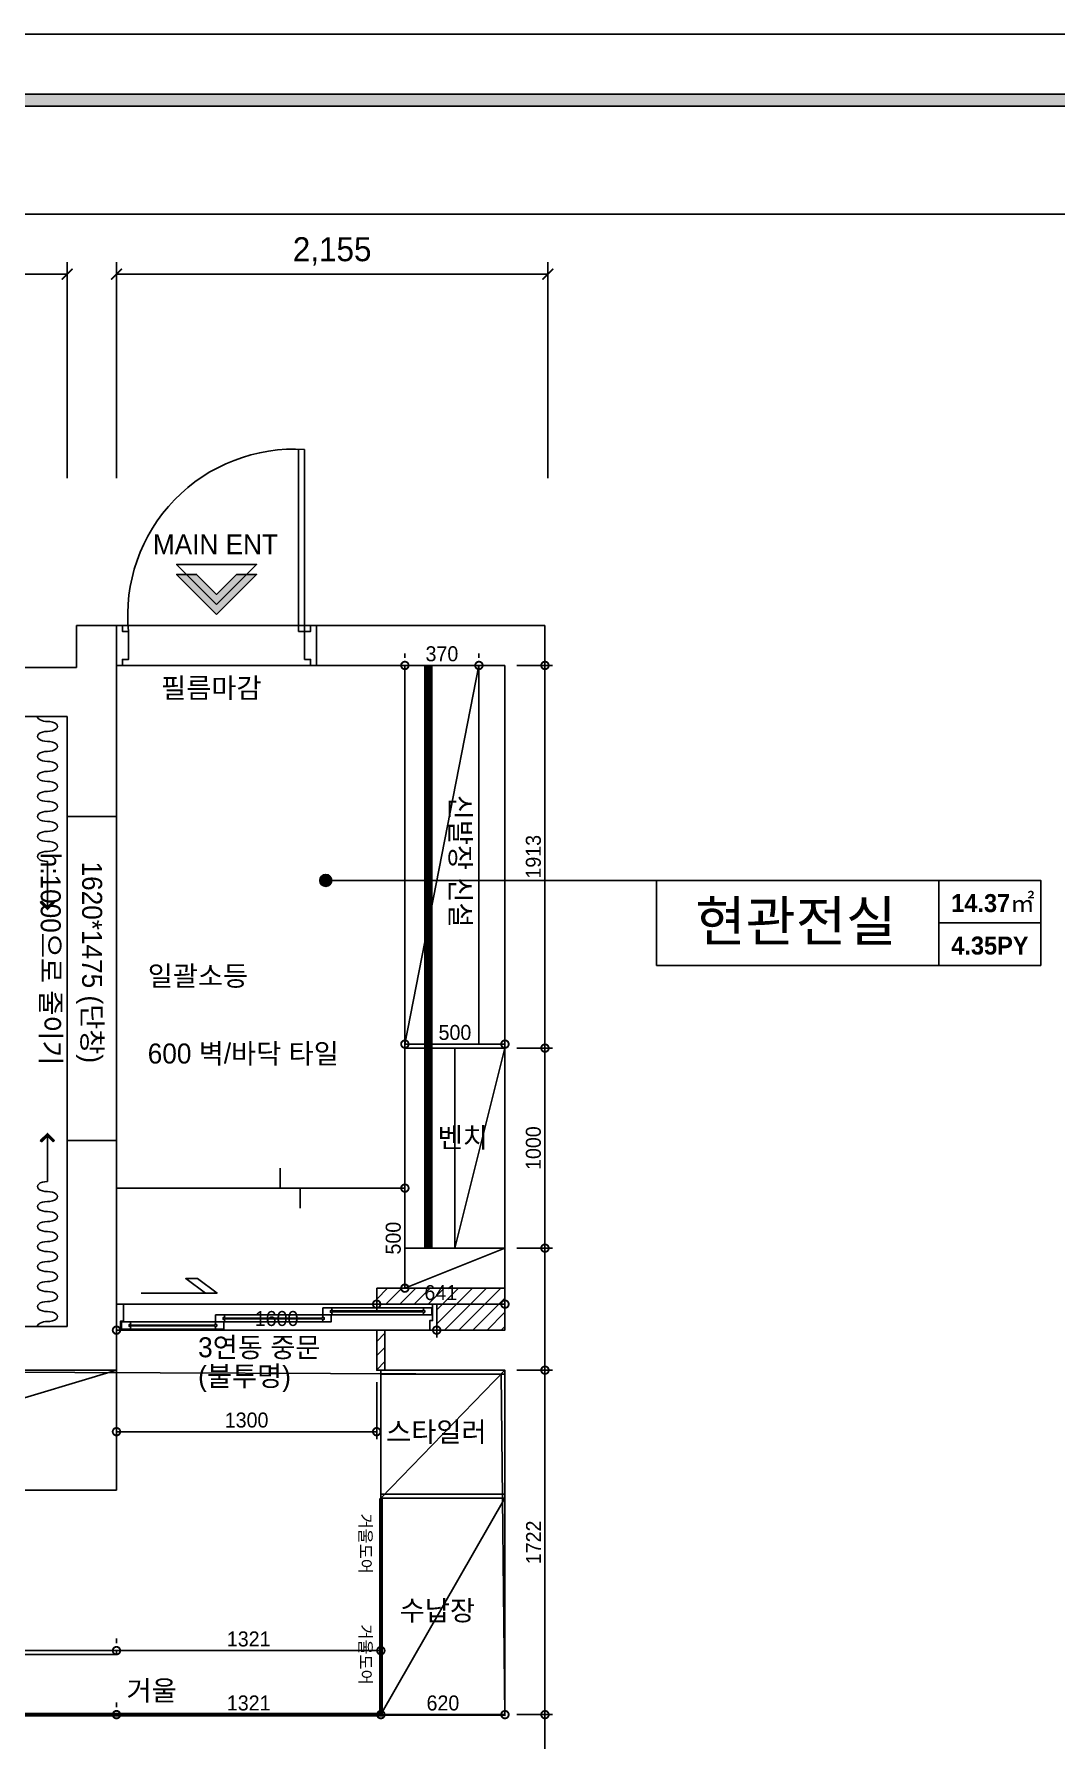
# Model space of a CAD drawing. Header units: inches. Extents: x 220271 to 272471, y 4186 to 23206.
# Drawn here: x 235570 to 240676, y 14079 to 22606 of the extents above; entities that cross this region are included whole.
import ezdxf
from ezdxf.enums import TextEntityAlignment as Align

# ---------------------------------------------------------------- set-up
doc = ezdxf.new("R2010")
doc.units = ezdxf.units.IN
doc.header["$LTSCALE"] = 50
doc.header["$MEASUREMENT"] = 0
doc.linetypes.add('HID', pattern=[2.5, 1.5, -1])
doc.linetypes.add('HID2', pattern=[1, 0.5, -0.5])
for name, color, linetype in [('0-ELC TEXT', 7, 'Continuous'), ('01. F-소품', 3, 'Continuous'), ('03-TEXT', 3, 'Continuous'), ('03-WAL NEW', 3, 'Continuous'), ('04-WIN', 4, 'Continuous'), ('06-FUR', 6, 'Continuous'), ('06-LIGHT', 4, 'Continuous'), ('07-DIM WAL', 5, 'Continuous'), ('3.기호.계단선', 30, 'Continuous'), ('CEIL-LIGHT', 7, 'Continuous'), ('CO-DOOR', 8, 'Continuous'), ('F-SYM', 7, 'Continuous'), ('F-WALL1', 2, 'Continuous'), ('FORM(YOURNAME)-1', 1, 'Continuous'), ('FORM(YOURNAME)-11', 1, 'Continuous'), ('도면층4', 4, 'Continuous'), ('도면층5', 5, 'Continuous'), ('도면층8', 8, 'Continuous')]:
    doc.layers.add(name, color=color, linetype=linetype)
doc.styles.add('YOURNAME', font='HY울릉도M.TTF')
doc.styles.add('넥슨고딕', font='NEXONLv1GothicBold.ttf')
doc.styles.add('스타일1', font='HY울릉도M.TTF')
doc.styles.add('코레일둥고', font='Korail_Round_Gothic_Medium.ttf')
doc.dimstyles.new('30', dxfattribs={"dimscale": 30, "dimtxt": 2.5, "dimasz": 2.5, "dimexe": 1.25, "dimexo": 2, "dimtad": 1, "dimdec": 0, "dimtxsty": '스타일1', "dimblk": 'DOTSMALL', "dimcen": 2.5, "dimclrd": 1, "dimclre": 1, "dimclrt": 7, "dimadec": 0, "dimazin": 0, "dimtfac": 1, "dimtdec": 0, "dimtix": 1, "dimtmove": 0, "dimatfit": 3, "dimldrblk": 'DOTSMALL', "dimfxl": 1.25, "dimarcsym": 0})
doc.dimstyles.new('YOURNAME-60', dxfattribs={"dimscale": 60, "dimtxt": 2, "dimasz": 0.9, "dimexe": 1, "dimexo": 3, "dimgap": 0.7, "dimtad": 1, "dimdec": 0, "dimzin": 0, "dimdsep": 46, "dimlunit": 6, "dimtxsty": 'YOURNAME', "dimblk": 'ARCHTICK', "dimcen": 0, "dimclrd": 1, "dimclre": 1, "dimclrt": 7, "dimadec": 0, "dimazin": 0, "dimtfac": 1, "dimtdec": 0, "dimtix": 1, "dimtmove": 2, "dimatfit": 3, "dimldrblk": 'ARCHTICK', "dimfxl": 1, "dimtolj": 1, "dimtzin": 0, "dimarcsym": 0})
pattern_1 = [(45, (-100, -21624.49), (-35.355339, 35.355339), [])]

# ---------------------------------------------------------------- blocks, each defined once
blk = doc.blocks.new('FORM-ELEVATION')
at = {"layer": 'FORM(YOURNAME)-11'}
h = blk.add_hatch(color=256, dxfattribs=at)
h.dxf.hatch_style = 1
h.paths.add_polyline_path([(-10309, 35708), (71691, 35708), (71691, 35508), (-10309, 35508)])
h.paths.add_polyline_path([(-10309, -21492), (71691, -21492), (71691, -21692), (-10309, -21692)])
at = {"layer": 'Defpoints', "color": 158}
for points in [[(-10309, -21692), (71691, -21692), (71691, 35708), (-10309, 35708)], [(-8309, 33708), (61071, 33708), (61071, -19692), (-8309, -19692)]]:
    blk.add_lwpolyline(points, close=True, dxfattribs=at)
at = {"layer": 'FORM(YOURNAME)-11', "color": 250}
blk.add_lwpolyline([(-11309, -22692), (72691, -22692), (72691, 36708), (-11309, 36708)], close=True, dxfattribs=at)
at = {"layer": 'FORM(YOURNAME)-11'}
blk.add_lwpolyline([(-10309, 35708), (71691, 35708), (71691, 35508), (-10309, 35508)], close=True, dxfattribs=at)
at = {"layer": 'FORM(YOURNAME)-11', "color": 3, "style": 'YOURNAME'}
for tag, height, p in [('1', 450, (71041, -1219)), ('2', 450, (71041, -1863)), ('3', 450, (71041, -3150)), ('4', 450, (71041, -5081)), ('5', 515, (71041, -7398)), ('6', 515, (71041, -9650)), ('7', 515, (71041, -11903)), ('8', 515, (71041, -14155)), ('9', 515, (71041, -16408)), ('10', 515, (66791, -18596)), ('11', 515, (71041, -18660)), ('12', 515, (66791, -20848)), ('13', 515, (71041, -20848))]:
    blk.add_attdef(tag, text='', height=height, dxfattribs=at).set_placement(p, align=Align.MIDDLE_RIGHT)
blk = doc.blocks.new('_ArchTick')
at = {"color": 0, "linetype": 'ByBlock', "const_width": 0.15}
blk.add_lwpolyline([(-0.5, -0.5), (0.5, 0.5)], dxfattribs=at)
blk = doc.blocks.new('*D56')
at = {"layer": '07-DIM WAL', "color": 1, "lineweight": -2, "transparency": 16777216}
for p, q in [((235981.8, 20386.1), (235981.8, 21466.1)), ((238136.8, 21406.1), (235981.8, 21406.1)), ((238136.8, 20386.1), (238136.8, 21466.1))]:
    blk.add_line(p, q, dxfattribs=at)
at = {"layer": 'Defpoints', "color": 0, "transparency": 16777216}
for p in [(235981.8, 21406.1), (235981.8, 20206.1), (238136.8, 20206.1)]:
    blk.add_point(p, dxfattribs=at)
at = {"layer": '07-DIM WAL', "color": 1, "lineweight": -2, "transparency": 16777216, "xscale": 54, "yscale": 54, "zscale": 54, "rotation": 180}
blk.add_blockref('_ArchTick', (235981.8, 21406.1), dxfattribs=at)
at = {"layer": '07-DIM WAL', "color": 1, "lineweight": -2, "transparency": 16777216, "xscale": 54, "yscale": 54, "zscale": 54}
blk.add_blockref('_ArchTick', (238136.8, 21406.1), dxfattribs=at)
at = {"layer": '07-DIM WAL', "color": 7, "transparency": 16777216, "insert": (237059.3, 21519.7), "char_height": 120, "attachment_point": 5, "style": 'YOURNAME'}
blk.add_mtext('\\A1;2,155', dxfattribs=at)
blk = doc.blocks.new('*D57')
at = {"layer": '07-DIM WAL', "color": 1, "lineweight": -2, "transparency": 16777216}
for p, q in [((232988.8, 20386.1), (232988.8, 21466.1)), ((235734.8, 21406.1), (232988.8, 21406.1)), ((235734.8, 20386.1), (235734.8, 21466.1))]:
    blk.add_line(p, q, dxfattribs=at)
at = {"layer": 'Defpoints', "color": 0, "transparency": 16777216}
for p in [(232988.8, 21406.1), (232988.8, 20206.1), (235734.8, 20206.1)]:
    blk.add_point(p, dxfattribs=at)
at = {"layer": '07-DIM WAL', "color": 1, "lineweight": -2, "transparency": 16777216, "xscale": 54, "yscale": 54, "zscale": 54, "rotation": 180}
blk.add_blockref('_ArchTick', (232988.8, 21406.1), dxfattribs=at)
at = {"layer": '07-DIM WAL', "color": 1, "lineweight": -2, "transparency": 16777216, "xscale": 54, "yscale": 54, "zscale": 54}
blk.add_blockref('_ArchTick', (235734.8, 21406.1), dxfattribs=at)
at = {"layer": '07-DIM WAL', "color": 7, "transparency": 16777216, "insert": (234361.8, 21519.7), "char_height": 120, "attachment_point": 5, "style": 'YOURNAME'}
blk.add_mtext('\\A1;2,746', dxfattribs=at)
blk = doc.blocks.new('F-SYM-ENT NAME')
at = {"layer": 'F-SYM'}
h = blk.add_hatch(color=1, dxfattribs=at)
h.dxf.hatch_style = 1
h.paths.add_polyline_path([(-181266.5, -29724.5), (-181466.5, -29924.5), (-181366.5, -29924.5), (-181266.5, -29824.5), (-181166.5, -29924.5), (-181066.5, -29924.5)])
at = {"layer": 'F-SYM', "color": 1}
for points in [[(-181266.5, -29724.5), (-181466.5, -29924.5), (-181366.5, -29924.5), (-181266.5, -29824.5), (-181166.5, -29924.5), (-181066.5, -29924.5)], [(-181266.5, -29774.5), (-181466.5, -29974.5), (-181066.5, -29974.5)]]:
    blk.add_lwpolyline(points, close=True, dxfattribs=at)
at = {"layer": 'F-SYM', "color": 1, "style": 'YOURNAME'}
blk.add_attdef('ENT', text='', height=100, dxfattribs=at).set_placement((-181266.5, -30024.5), align=Align.TOP_CENTER)
blk = doc.blocks.new('vudausseh')
at = {"layer": '04-WIN'}
blk.add_lwpolyline([(239590.2, 40265.5), (239343.2, 40265.5), (239343.2, 41885.5), (239590.2, 41885.5)], close=True, dxfattribs=at)
at = {"layer": 'F-WALL1'}
for p, q in [((239390.2, 42630.5), (239390.2, 42840.5)), ((239390.2, 42840.5), (241731.2, 42840.5)), ((241731.2, 42840.5), (241731.2, 30932.5)), ((241531.2, 42640.5), (239590.2, 42640.5)), ((239590.2, 42640.5), (239590.2, 41885.5)), ((241531.2, 39317.5), (241531.2, 42640.5)), ((229627.2, 42630.5), (239390.2, 42630.5)), ((239343.2, 42385.5), (236597.2, 42385.5)), ((239343.2, 41885.5), (239343.2, 42385.5)), ((239590.2, 41885.5), (239343.2, 41885.5)), ((239590.2, 40265.5), (239343.2, 40265.5)), ((239343.2, 40265.5), (239343.2, 39335.5)), ((239590.2, 39117.5), (239590.2, 40265.5)), ((239343.2, 39335.5), (236597.2, 39335.5)), ((240931.2, 39117.5), (240931.2, 39317.5)), ((240931.2, 39317.5), (241531.2, 39317.5)), ((236397.2, 39117.5), (239590.2, 39117.5)), ((241531.2, 39117.5), (240931.2, 39117.5)), ((241531.2, 37395.5), (241531.2, 39117.5)), ((236957.2, 37395.5), (241531.2, 37395.5))]:
    blk.add_line(p, q, dxfattribs=at)
at = {"layer": '도면층4'}
for p, q in [((240500.2, 42810.5), (240500.2, 43719.9)), ((240530.2, 42810.5), (240530.2, 43720.5)), ((240590.2, 42840.5), (239590.2, 42840.5)), ((240530.2, 42810.5), (240500.2, 42810.5)), ((239590.2, 42640.5), (240590.2, 42640.5))]:
    blk.add_line(p, q, dxfattribs=at)
for points in [[(239590.2, 42840.5), (239620.2, 42840.5), (239620.2, 42810.5), (239650.2, 42810.5), (239650.2, 42670.5), (239620.2, 42670.5), (239620.2, 42640.5), (239590.2, 42640.5), (239590.2, 42840.5)], [(240590.2, 42840.5), (240560.2, 42840.5), (240560.2, 42810.5), (240530.2, 42810.5), (240530.2, 42670.5), (240560.2, 42670.5), (240560.2, 42640.5), (240590.2, 42640.5), (240590.2, 42840.5)]]:
    blk.add_lwpolyline(points, dxfattribs=at)
at = {"layer": '도면층5'}
blk.add_arc((240477.3, 42890.6), 831.1, 86.35624, 185.52913, dxfattribs=at)
blk = doc.blocks.new('_DOTSMALL')
at = {"color": 0, "linetype": 'ByBlock', "const_width": 0.5}
blk.add_lwpolyline([(-0.0625, 0, 1), (0.0625, 0, 1)], format="xyb", close=True, dxfattribs=at)
blk = doc.blocks.new('*D80')
at = {"layer": '07-DIM WAL', "color": 1, "lineweight": -2, "transparency": 16777216}
for p, q in [((237982.8, 17537.1), (238160.3, 17537.1)), ((238122.8, 16537.1), (238122.8, 17537.1)), ((237982.8, 16537.1), (238160.3, 16537.1))]:
    blk.add_line(p, q, dxfattribs=at)
at = {"layer": 'Defpoints', "color": 0, "transparency": 16777216}
for p in [(237922.8, 17537.1), (238122.8, 17537.1), (237922.8, 16537.1)]:
    blk.add_point(p, dxfattribs=at)
at = {"layer": '07-DIM WAL', "color": 1, "lineweight": -2, "transparency": 16777216, "xscale": 75, "yscale": 75, "zscale": 75}
for p, rotation in [((238122.8, 17537.1), 90), ((238122.8, 16537.1), 270)]:
    blk.add_blockref('_DOTSMALL', p, dxfattribs=dict(at, rotation=rotation))
at = {"layer": '07-DIM WAL', "color": 7, "transparency": 16777216, "insert": (238065, 17037.1), "char_height": 75, "attachment_point": 5, "rotation": 90, "style": '스타일1'}
blk.add_mtext('1000', dxfattribs=at)
blk = doc.blocks.new('*D81')
at = {"layer": '07-DIM WAL', "color": 1, "lineweight": -2, "transparency": 16777216}
for p, q in [((237982.8, 19450.1), (238160.3, 19450.1)), ((238122.8, 17537.1), (238122.8, 19450.1)), ((237982.8, 17537.1), (238160.3, 17537.1))]:
    blk.add_line(p, q, dxfattribs=at)
at = {"layer": 'Defpoints', "color": 0, "transparency": 16777216}
for p in [(237922.8, 19450.1), (238122.8, 19450.1), (237922.8, 17537.1)]:
    blk.add_point(p, dxfattribs=at)
at = {"layer": '07-DIM WAL', "color": 1, "lineweight": -2, "transparency": 16777216, "xscale": 75, "yscale": 75, "zscale": 75}
for p, rotation in [((238122.8, 19450.1), 90), ((238122.8, 17537.1), 270)]:
    blk.add_blockref('_DOTSMALL', p, dxfattribs=dict(at, rotation=rotation))
at = {"layer": '07-DIM WAL', "color": 7, "transparency": 16777216, "insert": (238065, 18493.6), "char_height": 75, "attachment_point": 5, "rotation": 90, "style": '스타일1'}
blk.add_mtext('1913', dxfattribs=at)
blk = doc.blocks.new('*D102')
at = {"layer": '07-DIM WAL', "color": 1, "lineweight": -2, "transparency": 16777216}
for p, q in [((237422.8, 19510.1), (237422.8, 19487.6)), ((237792.8, 19450.1), (237422.8, 19450.1)), ((237792.8, 19510.1), (237792.8, 19487.6))]:
    blk.add_line(p, q, dxfattribs=at)
at = {"layer": 'Defpoints', "color": 0, "transparency": 16777216}
for p in [(237422.8, 19450.1), (237422.8, 19450.1), (237792.8, 19450.1)]:
    blk.add_point(p, dxfattribs=at)
at = {"layer": '07-DIM WAL', "color": 1, "lineweight": -2, "transparency": 16777216, "xscale": 75, "yscale": 75, "zscale": 75, "rotation": 180}
blk.add_blockref('_DOTSMALL', (237422.8, 19450.1), dxfattribs=at)
at = {"layer": '07-DIM WAL', "color": 1, "lineweight": -2, "transparency": 16777216, "xscale": 75, "yscale": 75, "zscale": 75}
blk.add_blockref('_DOTSMALL', (237792.8, 19450.1), dxfattribs=at)
at = {"layer": '07-DIM WAL', "color": 7, "transparency": 16777216, "insert": (237607.8, 19507.9), "char_height": 75, "attachment_point": 5, "style": '스타일1'}
blk.add_mtext('370', dxfattribs=at)
blk = doc.blocks.new('*D103')
at = {"layer": '07-DIM WAL', "color": 1, "lineweight": -2, "transparency": 16777216}
for p, q in [((237422.8, 17617.1), (237422.8, 17594.6)), ((237922.8, 17617.1), (237922.8, 17594.6)), ((237422.8, 17557.1), (237922.8, 17557.1))]:
    blk.add_line(p, q, dxfattribs=at)
at = {"layer": 'Defpoints', "color": 0, "transparency": 16777216}
for p in [(237422.8, 17557.1), (237922.8, 17557.1), (237922.8, 17557.1)]:
    blk.add_point(p, dxfattribs=at)
at = {"layer": '07-DIM WAL', "color": 1, "lineweight": -2, "transparency": 16777216, "xscale": 75, "yscale": 75, "zscale": 75, "rotation": 180}
blk.add_blockref('_DOTSMALL', (237422.8, 17557.1), dxfattribs=at)
at = {"layer": '07-DIM WAL', "color": 1, "lineweight": -2, "transparency": 16777216, "xscale": 75, "yscale": 75, "zscale": 75}
blk.add_blockref('_DOTSMALL', (237922.8, 17557.1), dxfattribs=at)
at = {"layer": '07-DIM WAL', "color": 7, "transparency": 16777216, "insert": (237672.8, 17614.9), "char_height": 75, "attachment_point": 5, "style": '스타일1'}
blk.add_mtext('500', dxfattribs=at)
blk = doc.blocks.new('*D104')
at = {"layer": '07-DIM WAL', "color": 1, "lineweight": -2, "transparency": 16777216}
for p, q in [((237982.8, 15927.1), (238160.3, 15927.1)), ((238122.8, 15927.1), (238122.8, 14205.1)), ((237982.8, 14205.1), (238160.3, 14205.1))]:
    blk.add_line(p, q, dxfattribs=at)
at = {"layer": 'Defpoints', "color": 0, "transparency": 16777216}
for p in [(237922.8, 15927.1), (237922.8, 14205.1), (238122.8, 14205.1)]:
    blk.add_point(p, dxfattribs=at)
at = {"layer": '07-DIM WAL', "color": 1, "lineweight": -2, "transparency": 16777216, "xscale": 75, "yscale": 75, "zscale": 75}
for p, rotation in [((238122.8, 15927.1), 90), ((238122.8, 14205.1), 270)]:
    blk.add_blockref('_DOTSMALL', p, dxfattribs=dict(at, rotation=rotation))
at = {"layer": '07-DIM WAL', "color": 7, "transparency": 16777216, "insert": (238065.7, 15066.1), "char_height": 75, "attachment_point": 5, "rotation": 90, "style": '스타일1'}
blk.add_mtext('1722', dxfattribs=at)
blk = doc.blocks.new('*D105')
at = {"layer": '07-DIM WAL', "color": 1, "lineweight": -2, "transparency": 16777216}
for p, q in [((237302.8, 14265.1), (237302.8, 14242.6)), ((237922.8, 14265.1), (237922.8, 14242.6)), ((237302.8, 14205.1), (237922.8, 14205.1))]:
    blk.add_line(p, q, dxfattribs=at)
at = {"layer": 'Defpoints', "color": 0, "transparency": 16777216}
for p in [(237302.8, 14205.1), (237922.8, 14205.1), (237922.8, 14205.1)]:
    blk.add_point(p, dxfattribs=at)
at = {"layer": '07-DIM WAL', "color": 1, "lineweight": -2, "transparency": 16777216, "xscale": 75, "yscale": 75, "zscale": 75, "rotation": 180}
blk.add_blockref('_DOTSMALL', (237302.8, 14205.1), dxfattribs=at)
at = {"layer": '07-DIM WAL', "color": 1, "lineweight": -2, "transparency": 16777216, "xscale": 75, "yscale": 75, "zscale": 75}
blk.add_blockref('_DOTSMALL', (237922.8, 14205.1), dxfattribs=at)
at = {"layer": '07-DIM WAL', "color": 7, "transparency": 16777216, "insert": (237612.8, 14262.9), "char_height": 75, "attachment_point": 5, "style": '스타일1'}
blk.add_mtext('620', dxfattribs=at)
blk = doc.blocks.new('*D106')
at = {"layer": '07-DIM WAL', "color": 1, "lineweight": -2, "transparency": 16777216}
for p, q in [((233348.8, 14585.1), (233348.8, 14562.6)), ((235981.8, 14585.1), (235981.8, 14562.6)), ((233348.8, 14525.1), (235981.8, 14525.1))]:
    blk.add_line(p, q, dxfattribs=at)
at = {"layer": 'Defpoints', "color": 0, "transparency": 16777216}
for p in [(233348.8, 14525.1), (235981.8, 14525.1), (235981.8, 14525.1)]:
    blk.add_point(p, dxfattribs=at)
at = {"layer": '07-DIM WAL', "color": 1, "lineweight": -2, "transparency": 16777216, "xscale": 75, "yscale": 75, "zscale": 75, "rotation": 180}
blk.add_blockref('_DOTSMALL', (233348.8, 14525.1), dxfattribs=at)
at = {"layer": '07-DIM WAL', "color": 1, "lineweight": -2, "transparency": 16777216, "xscale": 75, "yscale": 75, "zscale": 75}
blk.add_blockref('_DOTSMALL', (235981.8, 14525.1), dxfattribs=at)
at = {"layer": '07-DIM WAL', "color": 7, "transparency": 16777216, "insert": (234665.3, 14582.9), "char_height": 75, "attachment_point": 5, "style": '스타일1'}
blk.add_mtext('2633', dxfattribs=at)
blk = doc.blocks.new('*D108')
at = {"layer": '07-DIM WAL', "color": 1, "lineweight": -2, "transparency": 16777216}
for p, q in [((235981.8, 14585.1), (235981.8, 14562.6)), ((237302.8, 14585.1), (237302.8, 14562.6)), ((235981.8, 14525.1), (237302.8, 14525.1))]:
    blk.add_line(p, q, dxfattribs=at)
at = {"layer": 'Defpoints', "color": 0, "transparency": 16777216}
for p in [(235981.8, 14525.1), (237302.8, 14525.1), (237302.8, 14525.1)]:
    blk.add_point(p, dxfattribs=at)
at = {"layer": '07-DIM WAL', "color": 1, "lineweight": -2, "transparency": 16777216, "xscale": 75, "yscale": 75, "zscale": 75, "rotation": 180}
blk.add_blockref('_DOTSMALL', (235981.8, 14525.1), dxfattribs=at)
at = {"layer": '07-DIM WAL', "color": 1, "lineweight": -2, "transparency": 16777216, "xscale": 75, "yscale": 75, "zscale": 75}
blk.add_blockref('_DOTSMALL', (237302.8, 14525.1), dxfattribs=at)
at = {"layer": '07-DIM WAL', "color": 7, "transparency": 16777216, "insert": (236642.3, 14582.9), "char_height": 75, "attachment_point": 5, "style": '스타일1'}
blk.add_mtext('1321', dxfattribs=at)
blk = doc.blocks.new('*D109')
at = {"layer": '07-DIM WAL', "color": 1, "lineweight": -2, "transparency": 16777216}
for p, q in [((235981.8, 14265.1), (235981.8, 14242.6)), ((237302.8, 14265.1), (237302.8, 14242.6)), ((235981.8, 14205.1), (237302.8, 14205.1))]:
    blk.add_line(p, q, dxfattribs=at)
at = {"layer": 'Defpoints', "color": 0, "transparency": 16777216}
for p in [(235981.8, 14205.1), (237302.8, 14205.1), (237302.8, 14205.1)]:
    blk.add_point(p, dxfattribs=at)
at = {"layer": '07-DIM WAL', "color": 1, "lineweight": -2, "transparency": 16777216, "xscale": 75, "yscale": 75, "zscale": 75, "rotation": 180}
blk.add_blockref('_DOTSMALL', (235981.8, 14205.1), dxfattribs=at)
at = {"layer": '07-DIM WAL', "color": 1, "lineweight": -2, "transparency": 16777216, "xscale": 75, "yscale": 75, "zscale": 75}
blk.add_blockref('_DOTSMALL', (237302.8, 14205.1), dxfattribs=at)
at = {"layer": '07-DIM WAL', "color": 7, "transparency": 16777216, "insert": (236642.3, 14262.9), "char_height": 75, "attachment_point": 5, "style": '스타일1'}
blk.add_mtext('1321', dxfattribs=at)
blk = doc.blocks.new('FFSFDF')
at = {"layer": '01. F-소품'}
blk.add_hatch(color=8, dxfattribs=at).paths.add_polyline_path([(1567672.9, 1746751.1), (1567679.9, 1746744.1), (1567715.3, 1746779.4), (1567679.9, 1746814.8), (1567672.9, 1746807.7), (1567701.2, 1746779.4)])
at = {"layer": '01. F-소품', "color": 8}
for p, q in [((1567672.9, 1746807.7), (1567679.9, 1746814.8)), ((1567474.8, 1746779.4), (1567701.2, 1746779.4)), ((1567672.9, 1746751.1), (1567679.9, 1746744.1))]:
    blk.add_line(p, q, dxfattribs=at)
for points in [[(1567672.9, 1746807.7), (1567701.2, 1746779.4), (1567672.9, 1746751.1)], [(1567679.9, 1746814.8), (1567715.3, 1746779.4), (1567679.9, 1746744.1)]]:
    blk.add_lwpolyline(points, dxfattribs=at)
for centre, start_param, end_param in [((1566799.8, 1746779.4), 1.570796, 4.712389), ((1566899.8, 1746779.4), 1.570796, 4.712389), ((1566999.8, 1746779.4), 1.570796, 4.712389), ((1567099.8, 1746779.4), 1.570796, 4.712389), ((1567199.8, 1746779.4), 1.570796, 4.712389), ((1567299.8, 1746779.4), 1.570796, 4.712389), ((1567399.8, 1746779.4), 1.570796, 4.712389), ((1566749.8, 1746779.4), 6.283185, 7.853982), ((1566849.8, 1746779.4), 4.712389, 7.853982), ((1566949.8, 1746779.4), 4.712389, 7.853982), ((1567049.8, 1746779.4), 4.712389, 7.853982), ((1567149.8, 1746779.4), 4.712389, 7.853982), ((1567249.8, 1746779.4), 4.712389, 7.853982), ((1567349.8, 1746779.4), 4.712389, 7.853982), ((1567449.8, 1746779.4), 4.712389, 7.853982)]:
    blk.add_ellipse(centre, major_axis=(0, -50), ratio=0.5, start_param=start_param, end_param=end_param, dxfattribs=at)
blk = doc.blocks.new('*D121')
at = {"layer": '07-DIM WAL', "color": 1, "lineweight": -2, "transparency": 16777216}
for p, q in [((237362.8, 16837.1), (237385.3, 16837.1)), ((237422.8, 16337.1), (237422.8, 16837.1)), ((237362.8, 16337.1), (237385.3, 16337.1))]:
    blk.add_line(p, q, dxfattribs=at)
at = {"layer": 'Defpoints', "color": 0, "transparency": 16777216}
for p in [(237422.8, 16837.1), (237422.8, 16837.1), (237422.8, 16337.1)]:
    blk.add_point(p, dxfattribs=at)
at = {"layer": '07-DIM WAL', "color": 1, "lineweight": -2, "transparency": 16777216, "xscale": 75, "yscale": 75, "zscale": 75}
for p, rotation in [((237422.8, 16837.1), 90), ((237422.8, 16337.1), 270)]:
    blk.add_blockref('_DOTSMALL', p, dxfattribs=dict(at, rotation=rotation))
at = {"layer": '07-DIM WAL', "color": 7, "transparency": 16777216, "insert": (237365, 16587.1), "char_height": 75, "attachment_point": 5, "rotation": 90, "style": '스타일1'}
blk.add_mtext('500', dxfattribs=at)
blk = doc.blocks.new('*D188')
at = {"layer": '07-DIM WAL', "color": 1, "lineweight": -2, "transparency": 16777216}
for p, q in [((235981.8, 16137.4), (235981.8, 16089.6)), ((237581.8, 16127.1), (235981.8, 16127.1)), ((237581.8, 16137.4), (237581.8, 16089.6))]:
    blk.add_line(p, q, dxfattribs=at)
at = {"layer": 'Defpoints', "color": 0, "transparency": 16777216}
for p in [(235981.8, 16197.4), (235981.8, 16127.1), (237581.8, 16197.4)]:
    blk.add_point(p, dxfattribs=at)
at = {"layer": '07-DIM WAL', "color": 1, "lineweight": -2, "transparency": 16777216, "xscale": 75, "yscale": 75, "zscale": 75, "rotation": 180}
blk.add_blockref('_DOTSMALL', (235981.8, 16127.1), dxfattribs=at)
at = {"layer": '07-DIM WAL', "color": 1, "lineweight": -2, "transparency": 16777216, "xscale": 75, "yscale": 75, "zscale": 75}
blk.add_blockref('_DOTSMALL', (237581.8, 16127.1), dxfattribs=at)
at = {"layer": '07-DIM WAL', "color": 7, "transparency": 16777216, "insert": (236781.8, 16184.9), "char_height": 75, "attachment_point": 5, "style": '스타일1'}
blk.add_mtext('1600', dxfattribs=at)
blk = doc.blocks.new('*D189')
at = {"layer": '07-DIM WAL', "color": 1, "lineweight": -2, "transparency": 16777216}
for p, q in [((235981.8, 15867.1), (235981.8, 15582.1)), ((237281.8, 15867.1), (237281.8, 15582.1)), ((237281.8, 15619.6), (235981.8, 15619.6))]:
    blk.add_line(p, q, dxfattribs=at)
at = {"layer": 'Defpoints', "color": 0, "transparency": 16777216}
for p in [(235981.8, 15927.1), (237281.8, 15927.1), (235981.8, 15619.6)]:
    blk.add_point(p, dxfattribs=at)
at = {"layer": '07-DIM WAL', "color": 1, "lineweight": -2, "transparency": 16777216, "xscale": 75, "yscale": 75, "zscale": 75, "rotation": 180}
blk.add_blockref('_DOTSMALL', (235981.8, 15619.6), dxfattribs=at)
at = {"layer": '07-DIM WAL', "color": 1, "lineweight": -2, "transparency": 16777216, "xscale": 75, "yscale": 75, "zscale": 75}
blk.add_blockref('_DOTSMALL', (237281.8, 15619.6), dxfattribs=at)
at = {"layer": '07-DIM WAL', "color": 7, "transparency": 16777216, "insert": (236631.8, 15677.3), "char_height": 75, "attachment_point": 5, "style": '스타일1'}
blk.add_mtext('1300', dxfattribs=at)
blk = doc.blocks.new('*D190')
at = {"layer": '07-DIM WAL', "color": 1, "lineweight": -2, "transparency": 16777216}
for p, q in [((237922.8, 16477.1), (237922.8, 16219.6)), ((237281.8, 16277.1), (237281.8, 16219.6)), ((237281.8, 16257.1), (237922.8, 16257.1))]:
    blk.add_line(p, q, dxfattribs=at)
at = {"layer": 'Defpoints', "color": 0, "transparency": 16777216}
for p in [(237922.8, 16537.1), (237281.8, 16337.1), (237922.8, 16257.1)]:
    blk.add_point(p, dxfattribs=at)
at = {"layer": '07-DIM WAL', "color": 1, "lineweight": -2, "transparency": 16777216, "xscale": 75, "yscale": 75, "zscale": 75, "rotation": 180}
blk.add_blockref('_DOTSMALL', (237281.8, 16257.1), dxfattribs=at)
at = {"layer": '07-DIM WAL', "color": 1, "lineweight": -2, "transparency": 16777216, "xscale": 75, "yscale": 75, "zscale": 75}
blk.add_blockref('_DOTSMALL', (237922.8, 16257.1), dxfattribs=at)
at = {"layer": '07-DIM WAL', "color": 7, "transparency": 16777216, "insert": (237602.3, 16314.2), "char_height": 75, "attachment_point": 5, "style": '스타일1'}
blk.add_mtext('641', dxfattribs=at)

msp = doc.modelspace()

# ---------------------------------------------------------------- hatches: boundary and pattern name
at = {"layer": '0-ELC TEXT'}
h = msp.add_hatch(color=256, dxfattribs=at)
h.dxf.hatch_style = 1
edge = h.paths.add_edge_path()
edge.add_arc((237027.2, 18375.3), 30, 180, 540)
at = {"layer": '03-WAL NEW', "transparency": 33554687}
h = msp.add_hatch(dxfattribs=at)
h.set_pattern_fill('_USER', color=256, scale=50, angle=45, pattern_type=0)
h.set_pattern_definition(pattern_1)
h.paths.add_polyline_path([(237281.8, 16337.1), (237922.8, 16337.1), (237922.8, 16257.1), (237281.8, 16257.1)])
h = msp.add_hatch(dxfattribs=at)
h.set_pattern_fill('_USER', color=256, scale=50, angle=45, pattern_type=0)
h.set_pattern_definition(pattern_1)
h.paths.add_polyline_path([(237581.8, 16257.1), (237922.8, 16257.1), (237922.8, 16127.1), (237581.8, 16127.1)])
h = msp.add_hatch(dxfattribs=at)
h.set_pattern_fill('_USER', color=256, scale=50, angle=45, pattern_type=0)
h.set_pattern_definition(pattern_1)
h.paths.add_polyline_path([(237281.8, 16127.1), (237322.8, 16127.1), (237322.8, 15927.1), (237281.8, 15927.1)])

# ---------------------------------------------------------------- linework, layer by layer
msp.add_line((237422.8, 16837.1), (235981.8, 16837.1))
msp.add_lwpolyline([(236800.2, 16937.1), (236800.2, 16837.1), (236900.2, 16837.1), (236900.2, 16737.1)])
at = {"layer": '0-ELC TEXT'}
for p, q in [((238679.4, 18375.3), (237027.2, 18375.3)), ((240090.5, 17950.8), (240090.5, 18375.3)), ((240090.5, 18163), (240600.2, 18163))]:
    msp.add_line(p, q, dxfattribs=at)
msp.add_lwpolyline([(238679.4, 17950.8), (240600.2, 17950.8), (240600.2, 18375.3), (238679.4, 18375.3)], close=True, dxfattribs=at)
at = {"layer": '0-ELC TEXT', "color": 140, "const_width": 20}
msp.add_lwpolyline([(233348.8, 14205.1), (235981.8, 14205.1)], dxfattribs=at)
at = {"layer": '0-ELC TEXT'}
msp.add_circle((237027.2, 18375.3), 30, dxfattribs=at)
at = {"layer": '03-WAL NEW', "transparency": 33554687}
for points in [[(237281.8, 16337.1), (237922.8, 16337.1), (237922.8, 16257.1), (237281.8, 16257.1)], [(237581.8, 16257.1), (237922.8, 16257.1), (237922.8, 16127.1), (237581.8, 16127.1)], [(237281.8, 16127.1), (237322.8, 16127.1), (237322.8, 15927.1), (237281.8, 15927.1)]]:
    msp.add_lwpolyline(points, close=True, dxfattribs=at)
at = {"layer": '06-FUR'}
for p, q in [((237792.8, 19450.1), (237422.8, 17557.1)), ((237422.8, 17557.1), (237922.8, 17557.1)), ((237422.8, 17537.1), (237922.8, 17537.1)), ((237422.8, 16537.1), (237922.8, 16537.1)), ((237922.8, 16537.1), (237422.8, 16337.1)), ((237922.8, 15907.1), (237302.8, 15907.1)), ((237922.8, 15307.1), (237302.8, 15307.1))]:
    msp.add_line(p, q, dxfattribs=at)
for points in [[(237422.8, 17557.1), (237792.8, 17557.1), (237792.8, 19450.1), (237422.8, 19450.1)], [(237422.8, 17557.1), (237922.8, 17557.1), (237922.8, 16537.1), (237422.8, 16537.1)], [(237422.8, 16537.1), (237922.8, 16537.1), (237922.8, 16337.1), (237422.8, 16337.1)], [(237302.8, 15927.1), (237922.8, 15927.1), (237922.8, 14205.1), (237302.8, 14205.1)]]:
    msp.add_lwpolyline(points, close=True, dxfattribs=at)
for points in [[(237672.8, 17537.1), (237672.8, 16537.1), (237922.8, 17537.1)], [(237922.8, 15927.1), (237302.8, 15287.1), (237922.8, 15287.1), (237302.8, 14205.1)]]:
    msp.add_lwpolyline(points, dxfattribs=at)
at = {"layer": '06-LIGHT', "color": 10, "linetype": 'HID', "const_width": 43.2}
msp.add_lwpolyline([(237539.8, 19450.1), (237539.8, 16537.1)], dxfattribs=at)
at = {"layer": '07-DIM WAL', "color": 6}
for p, q in [((233981.8, 15927.1), (235981.8, 15927.1)), ((235981.8, 15927.1), (233981.8, 15327.1)), ((235981.8, 15927.1), (235981.8, 15327.1)), ((235981.8, 15927.1), (235981.8, 15927.1)), ((235981.8, 15327.1), (233981.8, 15327.1))]:
    msp.add_line(p, q, dxfattribs=at)
msp.add_lwpolyline([(226218.8, 12730.1), (231178.8, 12730.1), (231178.8, 17165.1), (232788.8, 17165.1), (232788.8, 15927.1), (237903.4, 15907.1), (237922.8, 14200.4), (233348.8, 14205.1), (233348.8, 13952.6), (234756.3, 13952.6), (234788.8, 12487.6), (233348.8, 12487.6), (233348.8, 12205.1), (232773.8, 12205.1), (232773.8, 11805.1), (237922.8, 12105.1), (237922.8, 9332.1), (233348.8, 9332.1), (233328.8, 8385.1), (226214.1, 8385.1)], dxfattribs=at)
at = {"layer": '3.기호.계단선', "linetype": 'HID2'}
msp.add_lwpolyline([(237302.8, 15287.1, 20, 20, 0), (237302.8, 14205.1, 20, 20, 0), (235981.8, 14205.1, 20, 20, 0)], format="xyseb", dxfattribs=at)
at = {"layer": 'CEIL-LIGHT'}
msp.add_lwpolyline([(235981.8, 14525.1), (233348.8, 14525.1), (233348.8, 14505.1), (235981.8, 14505.1)], close=True, dxfattribs=at)
at = {"layer": 'CO-DOOR', "color": 1}
msp.add_lwpolyline([(236105.4, 16312.8), (236484.6, 16312.8), (236386, 16385), (236327.7, 16385), (236426.3, 16312.8), (236105.4, 16312.8)], close=True, dxfattribs=at)
at = {"layer": '도면층8'}
for p, q in [((237581.8, 16257.1), (235981.8, 16257.1)), ((236521.1, 16203.1), (237043.2, 16203.1)), ((237057.4, 16238.1), (237515.7, 16238.1)), ((237057.4, 16203.1), (237515.7, 16203.1)), ((235981.8, 16127.1), (237581.8, 16127.1)), ((236016.8, 16175.2), (236016.8, 16172.7)), ((236051.3, 16168), (236476.7, 16168)), ((236051.3, 16132.9), (236517.6, 16132.9)), ((236476.7, 16168), (237043.2, 16168))]:
    msp.add_line(p, q, dxfattribs=at)
for points in [[(235981.8, 16252.1), (235981.8, 16127.1), (236002.1, 16127.1), (236002.1, 16172.7), (236016.8, 16172.7), (236016.8, 16257.1), (235981.8, 16257.1), (235981.8, 16252.1)], [(237057.4, 16227.4), (237060.6, 16225.8), (237061.2, 16224.6), (237061.9, 16222.9)], [(237057.4, 16213.8), (237060.6, 16215.5), (237061.2, 16216.6), (237061.9, 16218.3)], [(237511.3, 16218.3), (237061.9, 16218.3), (237061.9, 16222.9), (237511.3, 16222.9), (237511.3, 16218.3), (237511.3, 16222.9)], [(237515.7, 16227.4), (237512.5, 16225.8), (237511.9, 16224.6), (237511.3, 16222.9)], [(237515.7, 16213.8), (237512.5, 16215.5), (237511.9, 16216.6), (237511.3, 16218.3)], [(237581.8, 16137.7), (237581.8, 16127.1), (237546.7, 16127.1), (237546.7, 16175.2), (237561.4, 16175.2), (237561.4, 16257.1), (237581.8, 16257.1), (237581.8, 16137.7)], [(236472.2, 16148.1), (236047.2, 16148.1), (236047.2, 16152.8), (236472.2, 16152.8), (236472.2, 16148.1), (236472.2, 16152.8)], [(236051.3, 16157.2), (236054.5, 16155.6), (236055.1, 16154.5), (236055.8, 16152.8)], [(236051.3, 16143.7), (236054.5, 16145.3), (236055.1, 16146.5), (236055.8, 16148.1)], [(236476.7, 16157.2), (236473.4, 16155.6), (236472.8, 16154.5), (236472.2, 16152.8)], [(236476.7, 16143.7), (236473.4, 16145.3), (236472.8, 16146.5), (236472.2, 16148.1)], [(236521.1, 16192.3), (236524.3, 16190.7), (236524.9, 16189.5), (236525.6, 16187.9)], [(236521.1, 16178.8), (236524.3, 16180.4), (236524.9, 16181.5), (236525.6, 16183.2)], [(237008.5, 16183.2), (236525.6, 16183.2), (236525.6, 16187.9), (237008.5, 16187.9), (237008.5, 16183.2), (237008.5, 16187.9)], [(237013, 16192.3), (237009.8, 16190.7), (237009.2, 16189.5), (237008.5, 16187.9)], [(237013, 16178.8), (237009.8, 16180.4), (237009.2, 16181.5), (237008.5, 16183.2)]]:
    msp.add_lwpolyline(points, dxfattribs=at)
for points in [[(236476.7, 16203.1), (236521.1, 16203.1), (236521.1, 16191.4), (236514.6, 16189.3), (236514.6, 16181.8), (236521.1, 16179.7), (236521.1, 16168), (236476.7, 16168)], [(237013, 16238.1), (237057.4, 16238.1), (237057.4, 16226.5), (237050.9, 16224.4), (237050.9, 16216.8), (237057.4, 16214.8), (237057.4, 16203.1), (237013, 16203.1)], [(237013, 16179.7), (237013, 16168), (237053.9, 16168), (237053.9, 16203.1), (237013, 16203.1), (237013, 16191.4), (237019.5, 16189.3), (237019.5, 16181.8)], [(237515.7, 16214.8), (237515.7, 16203.1), (237556.7, 16203.1), (237556.7, 16238.1), (237515.7, 16238.1), (237515.7, 16226.5), (237522.2, 16224.4), (237522.2, 16216.8)], [(236006.9, 16168), (236051.3, 16168), (236051.3, 16156.3), (236044.8, 16154.2), (236044.8, 16146.7), (236051.3, 16144.6), (236051.3, 16132.9), (236006.9, 16132.9)], [(236476.7, 16144.6), (236476.7, 16132.9), (236517.6, 16132.9), (236517.6, 16168), (236476.7, 16168), (236476.7, 16156.3), (236483.1, 16154.2), (236483.1, 16146.7)]]:
    msp.add_lwpolyline(points, close=True, dxfattribs=at)

# ---------------------------------------------------------------- block references
msp.add_blockref('vudausseh', (-3608.4, -23190.4))
at = {"color": 0, "rotation": 270.0000000000001}
msp.add_blockref('FFSFDF', (-1511143, 1585944.9), dxfattribs=at)
at = {"color": 0, "xscale": -1, "rotation": 269.9999999999999}
msp.add_blockref('FFSFDF', (-1511143, -1550604.6), dxfattribs=at)
at = {"layer": 'F-SYM'}
ref = msp.add_blockref('F-SYM-ENT NAME', (55215.2, -10019.2), dxfattribs=dict(at, rotation=180))
ref.add_attrib('ENT', 'MAIN ENT', dxfattribs={"color": 1, "height": 100, "style": 'YOURNAME'}).set_placement((236476.2, 20105.5), align=Align.TOP_CENTER)
at = {"layer": 'FORM(YOURNAME)-1', "xscale": 0.3, "yscale": 0.3, "zscale": 0.3}
msp.add_blockref('FORM-ELEVATION', (224263.3, 11593.7), dxfattribs=at)

# ---------------------------------------------------------------- texts
at = {"layer": '0-ELC TEXT', "style": '코레일둥고'}
for s, p in [('필름마감', (236204.6, 19287.5)), ('일괄소등', (236138, 17848.2)), ('벤치', (237586.7, 17040.3)), ('3연동 중문', (236389.7, 15991.6)), ('(불투명)', (236389.7, 15847.7)), ('스타일러', (237328.9, 15568.9)), ('수납장', (237397.1, 14675.6))]:
    msp.add_text(s, height=100, dxfattribs=at).set_placement(p)
for s, p in [('신발장 신설', (237649.8, 18803.4)), ('h:1000으로 줄이기 ', (235603.1, 18513.8)), ('1620*1475 (단창)', (235810.1, 18469.6))]:
    msp.add_text(s, height=100, rotation=270, dxfattribs=at).set_placement(p)
at = {"layer": '0-ELC TEXT', "color": 140, "style": '코레일둥고'}
msp.add_text('600 벽/바닥 타일', height=100, dxfattribs=at).set_placement((236138, 17460))
at = {"layer": '03-TEXT'}
for s, height, style, p in [('현관전실', 200, '코레일둥고', (239376.2, 18072.2)), ('14.37㎡', 90, '넥슨고딕', (240361.3, 18217.1)), ('4.35PY', 90, '넥슨고딕', (240345.9, 18004.9))]:
    msp.add_text(s, height=height, dxfattribs=dict(at, style=style)).set_placement(p, align=Align.CENTER)
at = {"layer": '3.기호.계단선', "linetype": 'HID2', "style": '코레일둥고'}
for p in [(237196.1, 15210.2), (237196.1, 14656.4)]:
    msp.add_text('거울도어', height=60, rotation=270, dxfattribs=at).set_placement(p)
msp.add_text('거울', height=100, dxfattribs=at).set_placement((236031.9, 14275.9))

# ---------------------------------------------------------------- dimensions: what is measured, and where the dimension line sits
at = {"layer": '07-DIM WAL'}
for base, p1, p2, dimstyle, picture, middle in [((232988.8, 21406.1), (235734.8, 20206.1), (232988.8, 20206.1), 'YOURNAME-60', '*D57', (234361.8, 21519.7)), ((235981.8, 21406.1), (238136.8, 20206.1), (235981.8, 20206.1), 'YOURNAME-60', '*D56', (237059.3, 21519.7)), ((237422.8, 19450.1), (237792.8, 19450.1), (237422.8, 19450.1), '30', '*D102', (237607.8, 19507.9)), ((237922.8, 17557.1), (237422.8, 17557.1), (237922.8, 17557.1), '30', '*D103', (237672.8, 17614.9)), ((237922.8, 16257.1), (237281.8, 16337.1), (237922.8, 16537.1), '30', '*D190', (237602.3, 16314.2)), ((235981.8, 16127.1), (237581.8, 16197.4), (235981.8, 16197.4), '30', '*D188', (236781.8, 16184.9)), ((235981.8, 15619.6), (237281.8, 15927.1), (235981.8, 15927.1), '30', '*D189', (236631.8, 15677.3)), ((235981.8, 14525.1), (233348.8, 14525.1), (235981.8, 14525.1), '30', '*D106', (234665.3, 14582.9)), ((237302.8, 14525.1), (235981.8, 14525.1), (237302.8, 14525.1), '30', '*D108', (236642.3, 14582.9)), ((237302.8, 14205.1), (235981.8, 14205.1), (237302.8, 14205.1), '30', '*D109', (236642.3, 14262.9)), ((237922.8, 14205.1), (237302.8, 14205.1), (237922.8, 14205.1), '30', '*D105', (237612.8, 14262.9))]:
    dim = msp.add_linear_dim(base=base, p1=p1, p2=p2, dimstyle=dimstyle, dxfattribs=at)
    dim.commit()
    dim.dimension.update_dxf_attribs({"geometry": picture, "text_midpoint": middle})
for base, p1, p2, picture, middle in [((238122.8, 19450.1), (237922.8, 17537.1), (237922.8, 19450.1), '*D81', (238065, 18493.6)), ((238122.8, 17537.1), (237922.8, 16537.1), (237922.8, 17537.1), '*D80', (238065, 17037.1)), ((237422.8, 16837.1), (237422.8, 16337.1), (237422.8, 16837.1), '*D121', (237365, 16587.1)), ((238122.8, 14205.1), (237922.8, 15927.1), (237922.8, 14205.1), '*D104', (238065.7, 15066.1))]:
    dim = msp.add_linear_dim(base=base, p1=p1, p2=p2, angle=90, dimstyle='30', dxfattribs=at)
    dim.commit()
    dim.dimension.update_dxf_attribs({"geometry": picture, "text_midpoint": middle})

doc.saveas('drawing.dxf')
